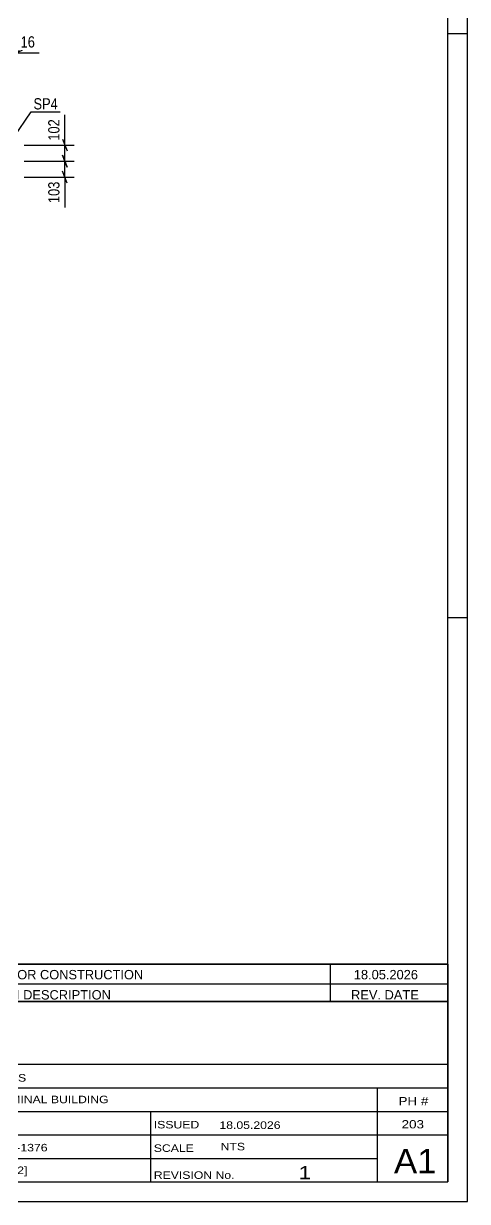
# Model space of a CAD drawing. Header units: millimetres. Extents: x 0 to 841, y 0 to 594.
# Drawn here: x 727.7 to 841, y 0 to 300.7 of the extents above; entities that cross this region are included whole.
import ezdxf

# ---------------------------------------------------------------- set-up
doc = ezdxf.new("R2010")
doc.units = ezdxf.units.MM
doc.styles.add('Arial Narrow', font='ARIALN.TTF', dxfattribs={"height": 0.2})

# ---------------------------------------------------------------- blocks, each defined once
blk = doc.blocks.new('Unknown-232924665-1133')
at = {"color": 5, "linetype": 'Continuous'}
for p, q in [((841, 0), (841, 594)), ((836, 5), (836, 589)), ((841, 298), (836, 298)), ((841, 149), (836, 149)), ((5, 5), (836, 5)), ((0, 0), (841, 0))]:
    blk.add_line(p, q, dxfattribs=at)
blk = doc.blocks.new('StraightDimension-232924665-30282 - 3479')
at = {"color": 7, "linetype": 'Continuous'}
for p, q in [((727.82, 265.54), (740.61, 265.54)), ((737.61, 267.04), (738.81, 264.04)), ((738.21, 261.44), (738.21, 265.54)), ((738.81, 259.94), (737.61, 262.94)), ((727.82, 261.44), (740.61, 261.44))]:
    blk.add_line(p, q, dxfattribs=at)
at = {"color": 0}
blk.add_wipeout([(737.46, 260.91), (733.26, 260.91), (733.26, 254.23), (737.46, 254.23)], dxfattribs=at)
at = {"color": 7, "linetype": 'Continuous'}
blk.add_line((738.21, 261.44), (738.21, 253.71), dxfattribs=at)
blk.add_line((738.21, 261.44), (738.21, 253.71), dxfattribs=at)
at = {"color": 3, "style": 'Arial Narrow'}
blk.add_text('103', height=2.863, rotation=90.0002, dxfattribs=at).set_placement((736.86, 254.83))
blk = doc.blocks.new('StraightDimension-232924665-29227 - 3479')
at = {"color": 7, "linetype": 'Continuous'}
for p, q in [((725.18, 273.04), (725.18, 296.04)), ((725.82, 273.04), (725.82, 296.04)), ((723.68, 292.59), (726.68, 293.79)), ((727.32, 293.79), (724.32, 292.59)), ((725.18, 293.19), (725.82, 293.19))]:
    blk.add_line(p, q, dxfattribs=at)
at = {"color": 0}
blk.add_wipeout([(731.2, 293.94), (731.2, 298.14), (726.34, 298.14), (726.34, 293.94)], dxfattribs=at)
at = {"color": 7, "linetype": 'Continuous'}
blk.add_line((725.82, 293.19), (731.72, 293.19), dxfattribs=at)
blk.add_line((725.82, 293.19), (731.72, 293.19), dxfattribs=at)
at = {"color": 3, "style": 'Arial Narrow'}
blk.add_text('16', height=2.863, dxfattribs=at).set_placement((726.94, 294.54))
blk = doc.blocks.new('StraightDimension-232924665-30281 - 3479')
at = {"color": 7, "linetype": 'Continuous'}
for p, q in [((737.61, 271.14), (738.81, 268.14)), ((727.82, 269.64), (740.61, 269.64)), ((738.21, 265.54), (738.21, 269.64)), ((727.82, 265.54), (740.61, 265.54)), ((738.81, 264.04), (737.61, 267.04))]:
    blk.add_line(p, q, dxfattribs=at)
at = {"color": 0}
blk.add_wipeout([(737.46, 276.85), (733.26, 276.85), (733.26, 270.16), (737.46, 270.16)], dxfattribs=at)
at = {"color": 7, "linetype": 'Continuous'}
blk.add_line((738.21, 269.64), (738.21, 277.37), dxfattribs=at)
blk.add_line((738.21, 269.64), (738.21, 277.37), dxfattribs=at)
at = {"color": 3, "style": 'Arial Narrow'}
blk.add_text('102', height=2.863, rotation=90.0002, dxfattribs=at).set_placement((736.86, 270.76))
blk = doc.blocks.new('Unknown-232924665-30919')
at = {"color": 7, "linetype": 'Continuous'}
for p, q in [((676, 51.05), (676, 5)), ((676, 51.05), (836, 51.05)), ((836, 51), (836, 5)), ((676, 35), (836, 35)), ((716.14, 35), (716.14, 5)), ((676, 29), (836, 29)), ((818, 5.05), (818, 29.05)), ((676, 23), (836, 23)), ((760.14, 23), (760.14, 5)), ((676, 17), (836, 17)), ((676, 11), (818, 11)), ((676, 5), (836, 5))]:
    blk.add_line(p, q, dxfattribs=at)
at = {"color": 7, "style": 'Arial Narrow'}
for s, height, width, p in [('DRAWING TITLE', 1.9089, 1.425378, (680.88, 30.61)), ('TRUSS', 1.909, 1.425378, (717.81, 30.59)), ('CONTRACT', 1.909, 1.425378, (680.88, 24.71)), ('TERMINAL BUILDING', 1.9089, 1.425378, (718.06, 25.07)), ('MODELLED BY', 1.9089, 1.425378, (680.88, 18.98)), ('GSK', 1.909, 1.425378, (717.88, 19.04)), ('ISSUED', 1.909, 1.425378, (760.94, 18.64)), ('18.05.2026', 1.909, 1.425378, (777.69, 18.52)), ('CONTRACT NO', 1.9089, 1.425378, (680.88, 12.66)), ('AN-C-1376', 1.909, 1.425378, (718.23, 12.78)), ('SCALE', 1.909, 1.425378, (760.94, 12.65)), ('A1', 6.204, 1.25, (822.24, 7.2)), ('DRAWING No', 1.909, 1.425378, (680.56, 7)), ('[TR.42]', 1.909, 1.425378, (718.46, 6.99)), ('REVISION No.', 1.9089, 1.425378, (760.94, 5.77)), ('1', 3.34, 1.5, (797.91, 5.68))]:
    blk.add_text(s, height=height, dxfattribs=dict(at, width=width)).set_placement(p)
at = {"color": 7, "linetype": 'Continuous', "style": 'Arial Narrow'}
for s, height, width, p in [('PH #', 2.1, 1.42538, (823.4, 24.55)), ('203', 2.1, 1.42538, (824.19, 18.65)), ('NTS', 1.909, 1.425378, (778, 13.05))]:
    blk.add_text(s, height=height, dxfattribs=dict(at, width=width)).set_placement(p)
blk = doc.blocks.new('Unknown-232924665-30922')
at = {"color": 7, "linetype": 'Continuous'}
for p, q in [((676, 60.55), (836, 60.55)), ((836, 60.55), (676, 60.55)), ((676, 60.55), (676, 55.55)), ((685, 60.55), (685, 55.55)), ((709, 60.55), (709, 55.55)), ((806, 60.55), (806, 55.55)), ((836, 60.55), (836, 55.55)), ((676, 55.55), (836, 55.55)), ((676, 55.55), (676, 51.05)), ((676, 55.55), (836, 55.55)), ((685, 55.55), (685, 51.05)), ((709, 55.55), (709, 51.05)), ((806, 55.55), (806, 51.05)), ((836, 55.55), (836, 51.05)), ((836, 51.05), (676, 51.05))]:
    blk.add_line(p, q, dxfattribs=at)
at = {"color": 7, "linetype": 'Continuous', "style": 'Arial Narrow'}
for s, height, width, p in [('1', 2.39, 1.196471, (679.16, 56.7)), ('0', 2.39, 1.196471, (694, 56.7)), ('ISSUED FOR CONSTRUCTION', 2.3861, 1.196471, (711, 56.7)), ('18.05.2026', 2.386, 1.196471, (812, 56.7)), ('No', 2.386, 1.2, (677.54, 51.55)), ('REV MARK', 2.386, 1.2, (686, 51.55)), ('REVISION DESCRIPTION', 2.3861, 1.2, (711, 51.55)), ('REV. DATE', 2.386, 1.2, (811.28, 51.55))]:
    blk.add_text(s, height=height, dxfattribs=dict(at, width=width)).set_placement(p)
blk = doc.blocks.new('Mark-232924665-3679 - 3479')
at = {"color": 0}
blk.add_wipeout([(736.45, 278.74), (736.45, 281.74), (730.23, 281.74), (730.23, 278.74)], dxfattribs=at)
blk.add_wipeout([(736.45, 278.74), (736.45, 281.74), (730.23, 281.74), (730.23, 278.74)], dxfattribs=at)
at = {"color": 30, "linetype": 'Continuous'}
for p, q in [((725.1, 271.49), (729.63, 278.14)), ((729.63, 278.14), (737.05, 278.14))]:
    blk.add_line(p, q, dxfattribs=at)
at = {"color": 3, "style": 'Arial Narrow'}
blk.add_text('SP4', height=2.863, dxfattribs=at).set_placement((730.23, 278.74))

msp = doc.modelspace()

# ---------------------------------------------------------------- block references
for name in ['Unknown-232924665-1133', 'Unknown-232924665-30922', 'Unknown-232924665-30919']:
    msp.add_blockref(name, (0, 0))

# ---------------------------------------------------------------- next in the draw order: block references
for name in ['StraightDimension-232924665-29227 - 3479', 'StraightDimension-232924665-30282 - 3479']:
    msp.add_blockref(name, (0, 0))

# ---------------------------------------------------------------- next in the draw order: block references
msp.add_blockref('StraightDimension-232924665-30281 - 3479', (0, 0))

# ---------------------------------------------------------------- next in the draw order: block references
msp.add_blockref('Mark-232924665-3679 - 3479', (0, 0))

doc.saveas('drawing.dxf')
